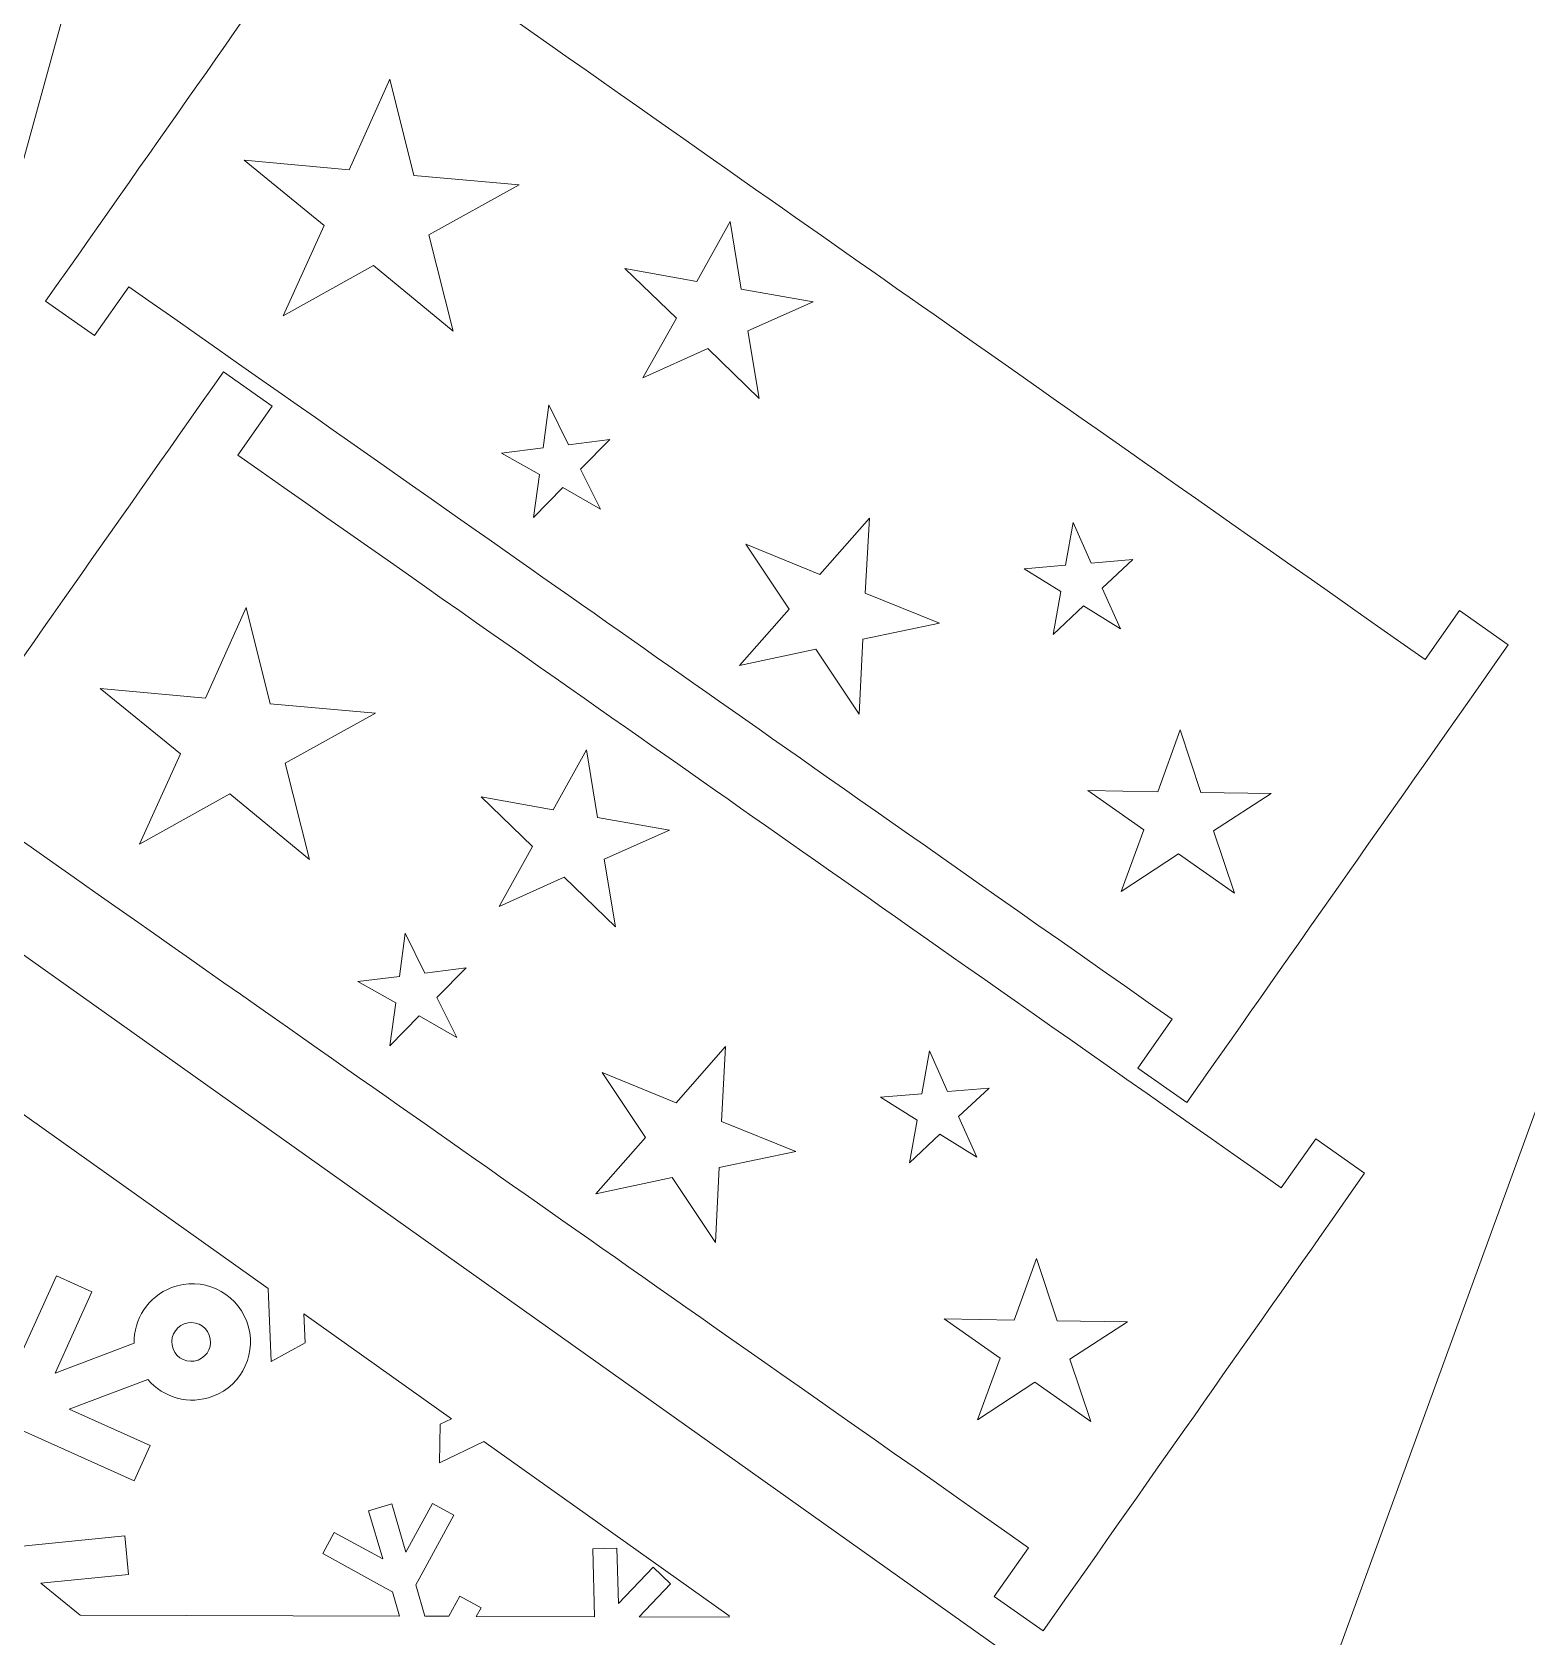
# Model space of a CAD drawing. Header units: centimetres. Extents: x -30.6 to 36.6, y -25.8 to 27.5.
# Drawn here: x -0.98 to 14.02, y 0.58 to 16.69 of the extents above; entities that cross this region are included whole.
import ezdxf

# ---------------------------------------------------------------- set-up
doc = ezdxf.new("R2010")
doc.units = ezdxf.units.CM
doc.header["$MEASUREMENT"] = 0
doc.layers.add('layer 1', color=7, linetype='Continuous')

msp = doc.modelspace()

# ---------------------------------------------------------------- linework, layer by layer
at = {"layer": 'layer 1', "color": 250, "lineweight": 9}
for points, knots in [([(-23.77008, 23.30807), (-23.77008, 23.30807), (-18.39378, 8.74883), (-18.39378, 8.74883), (-18.39378, 8.74883), (-18.39378, 8.74883), (-30.57854, -0.50437), (-30.57854, -0.50437), (-30.57854, -0.50437), (-30.57854, -0.50437), (-15.00344, -0.48715), (-15.00344, -0.48715), (-15.00344, -0.48715), (-15.00344, -0.48715), (-9.51318, -15.52955), (-9.51318, -15.52955), (-9.51318, -15.52955), (-9.51318, -15.52955), (-5.43356, -0.49517), (-5.43356, -0.49517), (-5.43356, -0.49517), (-5.43356, -0.49517), (10.14442, -0.53869), (10.14442, -0.53869), (10.14442, -0.53869), (10.14442, -0.53869), (-2.90936, 8.73579), (-2.90936, 8.73579), (-2.90936, 8.73579), (-2.90936, 8.73579), (1.1037, 23.30807), (1.1037, 23.30807), (1.1037, 23.30807), (1.1037, 23.30807), (0.64578, 23.30807), (0.64578, 23.30807), (0.64578, 23.30807), (0.64578, 23.30807), (-10.91922, 14.44893), (-10.91922, 14.44893), (-10.91922, 14.44893), (-10.91922, 14.44893), (-23.29166, 23.30807), (-23.29166, 23.30807), (-23.29166, 23.30807), (-23.29166, 23.30807), (-23.77008, 23.30807), (-23.77008, 23.30807)], [0, 0, 0, 0, 0.07692308, 0.07692308, 0.07692308, 0.07692308, 0.15384615, 0.15384615, 0.15384615, 0.15384615, 0.23076923, 0.23076923, 0.23076923, 0.23076923, 0.30769231, 0.30769231, 0.30769231, 0.30769231, 0.38461538, 0.38461538, 0.38461538, 0.38461538, 0.46153846, 0.46153846, 0.46153846, 0.46153846, 0.53846154, 0.53846154, 0.53846154, 0.53846154, 0.61538462, 0.61538462, 0.61538462, 0.61538462, 0.69230769, 0.69230769, 0.69230769, 0.69230769, 0.76923077, 0.76923077, 0.76923077, 0.76923077, 0.84615385, 0.84615385, 0.84615385, 0.84615385, 1, 1, 1, 1]), ([(13.00206, 10.39617), (13.00206, 10.39617), (13.34684, 10.88719), (13.34684, 10.88719), (13.34684, 10.88719), (13.34684, 10.88719), (13.83786, 10.54239), (13.83786, 10.54239), (13.83786, 10.54239), (12.65114, 8.85233), (11.79776, 7.63695), (10.611, 5.94689), (10.611, 5.94689), (10.611, 5.94689), (10.11998, 6.29165), (10.11998, 6.29165), (10.11998, 6.29165), (10.11998, 6.29165), (10.46478, 6.78271), (10.46478, 6.78271), (10.46478, 6.78271), (5.22462, 10.46219), (5.04974, 10.58497), (-0.01068, 14.13827), (-0.01068, 14.13827), (-0.01068, 14.13827), (-0.35548, 13.64723), (-0.35548, 13.64723), (-0.35548, 13.64723), (-0.35548, 13.64723), (-0.84652, 13.99203), (-0.84652, 13.99203), (-0.84652, 13.99203), (0.34022, 15.68211), (1.19362, 16.89747), (2.38032, 18.58757), (2.38032, 18.58757), (2.38032, 18.58757), (2.87138, 18.24277), (2.87138, 18.24277), (2.87138, 18.24277), (2.87138, 18.24277), (2.52658, 17.75173), (2.52658, 17.75173), (2.52658, 17.75173), (7.58698, 14.19847), (7.76188, 14.07567), (13.00206, 10.39617)], [0, 0, 0, 0, 0.07692308, 0.07692308, 0.07692308, 0.07692308, 0.15384615, 0.15384615, 0.15384615, 0.15384615, 0.23076923, 0.23076923, 0.23076923, 0.23076923, 0.30769231, 0.30769231, 0.30769231, 0.30769231, 0.38461538, 0.38461538, 0.38461538, 0.38461538, 0.46153846, 0.46153846, 0.46153846, 0.46153846, 0.53846154, 0.53846154, 0.53846154, 0.53846154, 0.61538462, 0.61538462, 0.61538462, 0.61538462, 0.69230769, 0.69230769, 0.69230769, 0.69230769, 0.76923077, 0.76923077, 0.76923077, 0.76923077, 0.84615385, 0.84615385, 0.84615385, 0.84615385, 1, 1, 1, 1]), ([(2.61008, 16.22153), (2.61008, 16.22153), (2.85136, 15.25387), (2.85136, 15.25387), (2.85136, 15.25387), (2.85136, 15.25387), (3.90848, 15.16193), (3.90848, 15.16193), (3.90848, 15.16193), (3.90848, 15.16193), (3.00084, 14.65967), (3.00084, 14.65967), (3.00084, 14.65967), (3.00084, 14.65967), (3.24612, 13.69283), (3.24612, 13.69283), (3.24612, 13.69283), (3.24612, 13.69283), (2.44386, 14.35007), (2.44386, 14.35007), (2.44386, 14.35007), (2.44386, 14.35007), (1.53832, 13.84451), (1.53832, 13.84451), (1.53832, 13.84451), (1.53832, 13.84451), (1.95012, 14.75295), (1.95012, 14.75295), (1.95012, 14.75295), (1.95012, 14.75295), (1.14522, 15.40731), (1.14522, 15.40731), (1.14522, 15.40731), (1.14522, 15.40731), (2.20202, 15.31153), (2.20202, 15.31153), (2.20202, 15.31153), (2.20202, 15.31153), (2.61008, 16.22153), (2.61008, 16.22153)], [0, 0, 0, 0, 0.09090909, 0.09090909, 0.09090909, 0.09090909, 0.18181818, 0.18181818, 0.18181818, 0.18181818, 0.27272727, 0.27272727, 0.27272727, 0.27272727, 0.36363636, 0.36363636, 0.36363636, 0.36363636, 0.45454545, 0.45454545, 0.45454545, 0.45454545, 0.54545455, 0.54545455, 0.54545455, 0.54545455, 0.63636364, 0.63636364, 0.63636364, 0.63636364, 0.72727273, 0.72727273, 0.72727273, 0.72727273, 0.81818182, 0.81818182, 0.81818182, 0.81818182, 1, 1, 1, 1]), ([(6.02688, 14.79277), (6.02688, 14.79277), (6.13632, 14.11317), (6.13632, 14.11317), (6.13632, 14.11317), (6.13632, 14.11317), (6.8595, 13.98725), (6.8595, 13.98725), (6.8595, 13.98725), (6.8595, 13.98725), (6.20436, 13.69567), (6.20436, 13.69567), (6.20436, 13.69567), (6.20436, 13.69567), (6.31656, 13.01637), (6.31656, 13.01637), (6.31656, 13.01637), (6.31656, 13.01637), (5.80222, 13.51587), (5.80222, 13.51587), (5.80222, 13.51587), (5.80222, 13.51587), (5.14834, 13.22189), (5.14834, 13.22189), (5.14834, 13.22189), (5.14834, 13.22189), (5.48562, 13.82211), (5.48562, 13.82211), (5.48562, 13.82211), (5.48562, 13.82211), (4.96934, 14.31977), (4.96934, 14.31977), (4.96934, 14.31977), (4.96934, 14.31977), (5.6921, 14.19129), (5.6921, 14.19129), (5.6921, 14.19129), (5.6921, 14.19129), (6.02688, 14.79277), (6.02688, 14.79277)], [0, 0, 0, 0, 0.09090909, 0.09090909, 0.09090909, 0.09090909, 0.18181818, 0.18181818, 0.18181818, 0.18181818, 0.27272727, 0.27272727, 0.27272727, 0.27272727, 0.36363636, 0.36363636, 0.36363636, 0.36363636, 0.45454545, 0.45454545, 0.45454545, 0.45454545, 0.54545455, 0.54545455, 0.54545455, 0.54545455, 0.63636364, 0.63636364, 0.63636364, 0.63636364, 0.72727273, 0.72727273, 0.72727273, 0.72727273, 0.81818182, 0.81818182, 0.81818182, 0.81818182, 1, 1, 1, 1]), ([(27.11068, -25.19877), (27.11068, -25.19877), (27.56858, -25.19877), (27.56858, -25.19877), (27.56858, -25.19877), (27.56858, -25.19877), (23.55362, -10.62773), (23.55362, -10.62773), (23.55362, -10.62773), (23.55362, -10.62773), (36.60742, -1.35325), (36.60742, -1.35325), (36.60742, -1.35325), (36.60742, -1.35325), (21.0294, -1.39675), (21.0294, -1.39675), (21.0294, -1.39675), (21.0294, -1.39675), (16.9498, 13.63761), (16.9498, 13.63761), (16.9498, 13.63761), (16.9498, 13.63761), (11.45954, -1.40481), (11.45954, -1.40481), (11.45954, -1.40481), (11.45954, -1.40481), (-4.11556, -1.38757), (-4.11556, -1.38757), (-4.11556, -1.38757), (-4.11556, -1.38757), (8.06922, -10.64077), (8.06922, -10.64077), (8.06922, -10.64077), (8.06922, -10.64077), (2.6948, -25.19877), (2.6948, -25.19877), (2.6948, -25.19877), (2.6948, -25.19877), (3.17322, -25.19877), (3.17322, -25.19877), (3.17322, -25.19877), (3.17322, -25.19877), (15.54374, -16.34087), (15.54374, -16.34087), (15.54374, -16.34087), (15.54374, -16.34087), (27.11068, -25.19877), (27.11068, -25.19877)], [0, 0, 0, 0, 0.07692308, 0.07692308, 0.07692308, 0.07692308, 0.15384615, 0.15384615, 0.15384615, 0.15384615, 0.23076923, 0.23076923, 0.23076923, 0.23076923, 0.30769231, 0.30769231, 0.30769231, 0.30769231, 0.38461538, 0.38461538, 0.38461538, 0.38461538, 0.46153846, 0.46153846, 0.46153846, 0.46153846, 0.53846154, 0.53846154, 0.53846154, 0.53846154, 0.61538462, 0.61538462, 0.61538462, 0.61538462, 0.69230769, 0.69230769, 0.69230769, 0.69230769, 0.76923077, 0.76923077, 0.76923077, 0.76923077, 0.84615385, 0.84615385, 0.84615385, 0.84615385, 1, 1, 1, 1]), ([(11.55946, 5.09129), (11.55946, 5.09129), (11.90424, 5.58231), (11.90424, 5.58231), (11.90424, 5.58231), (11.90424, 5.58231), (12.39526, 5.23751), (12.39526, 5.23751), (12.39526, 5.23751), (11.20854, 3.54745), (10.35516, 2.33207), (9.1684, 0.64201), (9.1684, 0.64201), (9.1684, 0.64201), (8.67738, 0.98677), (8.67738, 0.98677), (8.67738, 0.98677), (8.67738, 0.98677), (9.02218, 1.47783), (9.02218, 1.47783), (9.02218, 1.47783), (3.78202, 5.15731), (3.60714, 5.28009), (-1.45328, 8.83339), (-1.45328, 8.83339), (-1.45328, 8.83339), (-1.79808, 8.34235), (-1.79808, 8.34235), (-1.79808, 8.34235), (-1.79808, 8.34235), (-2.28912, 8.68715), (-2.28912, 8.68715), (-2.28912, 8.68715), (-1.10238, 10.37723), (-0.24898, 11.59259), (0.93772, 13.28269), (0.93772, 13.28269), (0.93772, 13.28269), (1.42878, 12.93789), (1.42878, 12.93789), (1.42878, 12.93789), (1.42878, 12.93789), (1.08398, 12.44685), (1.08398, 12.44685), (1.08398, 12.44685), (6.14438, 8.89359), (6.31928, 8.77079), (11.55946, 5.09129)], [0, 0, 0, 0, 0.07692308, 0.07692308, 0.07692308, 0.07692308, 0.15384615, 0.15384615, 0.15384615, 0.15384615, 0.23076923, 0.23076923, 0.23076923, 0.23076923, 0.30769231, 0.30769231, 0.30769231, 0.30769231, 0.38461538, 0.38461538, 0.38461538, 0.38461538, 0.46153846, 0.46153846, 0.46153846, 0.46153846, 0.53846154, 0.53846154, 0.53846154, 0.53846154, 0.61538462, 0.61538462, 0.61538462, 0.61538462, 0.69230769, 0.69230769, 0.69230769, 0.69230769, 0.76923077, 0.76923077, 0.76923077, 0.76923077, 0.84615385, 0.84615385, 0.84615385, 0.84615385, 1, 1, 1, 1]), ([(4.81824, 12.60447), (4.81824, 12.60447), (4.52494, 12.30551), (4.52494, 12.30551), (4.52494, 12.30551), (4.52494, 12.30551), (4.72444, 11.90595), (4.72444, 11.90595), (4.72444, 11.90595), (4.72444, 11.90595), (4.34514, 12.12147), (4.34514, 12.12147), (4.34514, 12.12147), (4.34514, 12.12147), (4.05298, 11.82127), (4.05298, 11.82127), (4.05298, 11.82127), (4.05298, 11.82127), (4.11188, 12.25343), (4.11188, 12.25343), (4.11188, 12.25343), (4.11188, 12.25343), (3.73186, 12.46749), (3.73186, 12.46749), (3.73186, 12.46749), (3.73186, 12.46749), (4.14752, 12.51901), (4.14752, 12.51901), (4.14752, 12.51901), (4.14752, 12.51901), (4.20482, 12.95153), (4.20482, 12.95153), (4.20482, 12.95153), (4.20482, 12.95153), (4.40284, 12.55125), (4.40284, 12.55125), (4.40284, 12.55125), (4.40284, 12.55125), (4.81824, 12.60447), (4.81824, 12.60447)], [0, 0, 0, 0, 0.09090909, 0.09090909, 0.09090909, 0.09090909, 0.18181818, 0.18181818, 0.18181818, 0.18181818, 0.27272727, 0.27272727, 0.27272727, 0.27272727, 0.36363636, 0.36363636, 0.36363636, 0.36363636, 0.45454545, 0.45454545, 0.45454545, 0.45454545, 0.54545455, 0.54545455, 0.54545455, 0.54545455, 0.63636364, 0.63636364, 0.63636364, 0.63636364, 0.72727273, 0.72727273, 0.72727273, 0.72727273, 0.81818182, 0.81818182, 0.81818182, 0.81818182, 1, 1, 1, 1]), ([(7.42324, 11.81511), (7.42324, 11.81511), (7.38244, 11.06183), (7.38244, 11.06183), (7.38244, 11.06183), (7.38244, 11.06183), (8.12626, 10.76013), (8.12626, 10.76013), (8.12626, 10.76013), (8.12626, 10.76013), (7.35828, 10.59897), (7.35828, 10.59897), (7.35828, 10.59897), (7.35828, 10.59897), (7.32054, 9.84539), (7.32054, 9.84539), (7.32054, 9.84539), (7.32054, 9.84539), (6.8867, 10.49907), (6.8867, 10.49907), (6.8867, 10.49907), (6.8867, 10.49907), (6.1195, 10.33501), (6.1195, 10.33501), (6.1195, 10.33501), (6.1195, 10.33501), (6.61942, 10.90017), (6.61942, 10.90017), (6.61942, 10.90017), (6.61942, 10.90017), (6.183, 11.55237), (6.183, 11.55237), (6.183, 11.55237), (6.183, 11.55237), (6.92576, 11.24799), (6.92576, 11.24799), (6.92576, 11.24799), (6.92576, 11.24799), (7.42324, 11.81511), (7.42324, 11.81511)], [0, 0, 0, 0, 0.09090909, 0.09090909, 0.09090909, 0.09090909, 0.18181818, 0.18181818, 0.18181818, 0.18181818, 0.27272727, 0.27272727, 0.27272727, 0.27272727, 0.36363636, 0.36363636, 0.36363636, 0.36363636, 0.45454545, 0.45454545, 0.45454545, 0.45454545, 0.54545455, 0.54545455, 0.54545455, 0.54545455, 0.63636364, 0.63636364, 0.63636364, 0.63636364, 0.72727273, 0.72727273, 0.72727273, 0.72727273, 0.81818182, 0.81818182, 0.81818182, 0.81818182, 1, 1, 1, 1]), ([(10.0679, 11.39753), (10.0679, 11.39753), (9.76216, 11.11129), (9.76216, 11.11129), (9.76216, 11.11129), (9.76216, 11.11129), (9.94448, 10.70361), (9.94448, 10.70361), (9.94448, 10.70361), (9.94448, 10.70361), (9.57464, 10.93505), (9.57464, 10.93505), (9.57464, 10.93505), (9.57464, 10.93505), (9.27004, 10.64755), (9.27004, 10.64755), (9.27004, 10.64755), (9.27004, 10.64755), (9.3472, 11.07681), (9.3472, 11.07681), (9.3472, 11.07681), (9.3472, 11.07681), (8.9766, 11.30677), (8.9766, 11.30677), (8.9766, 11.30677), (8.9766, 11.30677), (9.39414, 11.34065), (9.39414, 11.34065), (9.39414, 11.34065), (9.39414, 11.34065), (9.46972, 11.77033), (9.46972, 11.77033), (9.46972, 11.77033), (9.46972, 11.77033), (9.65058, 11.36199), (9.65058, 11.36199), (9.65058, 11.36199), (9.65058, 11.36199), (10.0679, 11.39753), (10.0679, 11.39753)], [0, 0, 0, 0, 0.09090909, 0.09090909, 0.09090909, 0.09090909, 0.18181818, 0.18181818, 0.18181818, 0.18181818, 0.27272727, 0.27272727, 0.27272727, 0.27272727, 0.36363636, 0.36363636, 0.36363636, 0.36363636, 0.45454545, 0.45454545, 0.45454545, 0.45454545, 0.54545455, 0.54545455, 0.54545455, 0.54545455, 0.63636364, 0.63636364, 0.63636364, 0.63636364, 0.72727273, 0.72727273, 0.72727273, 0.72727273, 0.81818182, 0.81818182, 0.81818182, 0.81818182, 1, 1, 1, 1]), ([(1.16748, 10.91665), (1.16748, 10.91665), (1.40876, 9.94899), (1.40876, 9.94899), (1.40876, 9.94899), (1.40876, 9.94899), (2.46588, 9.85705), (2.46588, 9.85705), (2.46588, 9.85705), (2.46588, 9.85705), (1.55824, 9.35479), (1.55824, 9.35479), (1.55824, 9.35479), (1.55824, 9.35479), (1.80352, 8.38795), (1.80352, 8.38795), (1.80352, 8.38795), (1.80352, 8.38795), (1.00126, 9.04519), (1.00126, 9.04519), (1.00126, 9.04519), (1.00126, 9.04519), (0.09572, 8.53963), (0.09572, 8.53963), (0.09572, 8.53963), (0.09572, 8.53963), (0.50752, 9.44807), (0.50752, 9.44807), (0.50752, 9.44807), (0.50752, 9.44807), (-0.29738, 10.10243), (-0.29738, 10.10243), (-0.29738, 10.10243), (-0.29738, 10.10243), (0.75942, 10.00665), (0.75942, 10.00665), (0.75942, 10.00665), (0.75942, 10.00665), (1.16748, 10.91665), (1.16748, 10.91665)], [0, 0, 0, 0, 0.09090909, 0.09090909, 0.09090909, 0.09090909, 0.18181818, 0.18181818, 0.18181818, 0.18181818, 0.27272727, 0.27272727, 0.27272727, 0.27272727, 0.36363636, 0.36363636, 0.36363636, 0.36363636, 0.45454545, 0.45454545, 0.45454545, 0.45454545, 0.54545455, 0.54545455, 0.54545455, 0.54545455, 0.63636364, 0.63636364, 0.63636364, 0.63636364, 0.72727273, 0.72727273, 0.72727273, 0.72727273, 0.81818182, 0.81818182, 0.81818182, 0.81818182, 1, 1, 1, 1]), ([(10.54524, 9.68779), (10.54524, 9.68779), (10.75208, 9.06071), (10.75208, 9.06071), (10.75208, 9.06071), (10.75208, 9.06071), (11.45616, 9.05133), (11.45616, 9.05133), (11.45616, 9.05133), (11.45616, 9.05133), (10.87994, 8.67569), (10.87994, 8.67569), (10.87994, 8.67569), (10.87994, 8.67569), (11.08938, 8.04935), (11.08938, 8.04935), (11.08938, 8.04935), (11.08938, 8.04935), (10.52646, 8.44421), (10.52646, 8.44421), (10.52646, 8.44421), (10.52646, 8.44421), (9.9518, 8.06651), (9.9518, 8.06651), (9.9518, 8.06651), (9.9518, 8.06651), (10.18006, 8.68621), (10.18006, 8.68621), (10.18006, 8.68621), (10.18006, 8.68621), (9.61546, 9.07911), (9.61546, 9.07911), (9.61546, 9.07911), (9.61546, 9.07911), (10.3195, 9.06723), (10.3195, 9.06723), (10.3195, 9.06723), (10.3195, 9.06723), (10.54524, 9.68779), (10.54524, 9.68779)], [0, 0, 0, 0, 0.09090909, 0.09090909, 0.09090909, 0.09090909, 0.18181818, 0.18181818, 0.18181818, 0.18181818, 0.27272727, 0.27272727, 0.27272727, 0.27272727, 0.36363636, 0.36363636, 0.36363636, 0.36363636, 0.45454545, 0.45454545, 0.45454545, 0.45454545, 0.54545455, 0.54545455, 0.54545455, 0.54545455, 0.63636364, 0.63636364, 0.63636364, 0.63636364, 0.72727273, 0.72727273, 0.72727273, 0.72727273, 0.81818182, 0.81818182, 0.81818182, 0.81818182, 1, 1, 1, 1]), ([(4.58428, 9.48789), (4.58428, 9.48789), (4.69372, 8.80829), (4.69372, 8.80829), (4.69372, 8.80829), (4.69372, 8.80829), (5.4169, 8.68237), (5.4169, 8.68237), (5.4169, 8.68237), (5.4169, 8.68237), (4.76176, 8.39079), (4.76176, 8.39079), (4.76176, 8.39079), (4.76176, 8.39079), (4.87396, 7.71149), (4.87396, 7.71149), (4.87396, 7.71149), (4.87396, 7.71149), (4.35962, 8.21099), (4.35962, 8.21099), (4.35962, 8.21099), (4.35962, 8.21099), (3.70574, 7.91701), (3.70574, 7.91701), (3.70574, 7.91701), (3.70574, 7.91701), (4.04302, 8.51723), (4.04302, 8.51723), (4.04302, 8.51723), (4.04302, 8.51723), (3.52674, 9.01489), (3.52674, 9.01489), (3.52674, 9.01489), (3.52674, 9.01489), (4.2495, 8.88641), (4.2495, 8.88641), (4.2495, 8.88641), (4.2495, 8.88641), (4.58428, 9.48789), (4.58428, 9.48789)], [0, 0, 0, 0, 0.09090909, 0.09090909, 0.09090909, 0.09090909, 0.18181818, 0.18181818, 0.18181818, 0.18181818, 0.27272727, 0.27272727, 0.27272727, 0.27272727, 0.36363636, 0.36363636, 0.36363636, 0.36363636, 0.45454545, 0.45454545, 0.45454545, 0.45454545, 0.54545455, 0.54545455, 0.54545455, 0.54545455, 0.63636364, 0.63636364, 0.63636364, 0.63636364, 0.72727273, 0.72727273, 0.72727273, 0.72727273, 0.81818182, 0.81818182, 0.81818182, 0.81818182, 1, 1, 1, 1]), ([(3.37564, 7.29959), (3.37564, 7.29959), (3.08234, 7.00063), (3.08234, 7.00063), (3.08234, 7.00063), (3.08234, 7.00063), (3.28184, 6.60107), (3.28184, 6.60107), (3.28184, 6.60107), (3.28184, 6.60107), (2.90254, 6.81659), (2.90254, 6.81659), (2.90254, 6.81659), (2.90254, 6.81659), (2.61038, 6.51639), (2.61038, 6.51639), (2.61038, 6.51639), (2.61038, 6.51639), (2.66928, 6.94855), (2.66928, 6.94855), (2.66928, 6.94855), (2.66928, 6.94855), (2.28926, 7.16261), (2.28926, 7.16261), (2.28926, 7.16261), (2.28926, 7.16261), (2.70492, 7.21413), (2.70492, 7.21413), (2.70492, 7.21413), (2.70492, 7.21413), (2.76222, 7.64665), (2.76222, 7.64665), (2.76222, 7.64665), (2.76222, 7.64665), (2.96024, 7.24637), (2.96024, 7.24637), (2.96024, 7.24637), (2.96024, 7.24637), (3.37564, 7.29959), (3.37564, 7.29959)], [0, 0, 0, 0, 0.09090909, 0.09090909, 0.09090909, 0.09090909, 0.18181818, 0.18181818, 0.18181818, 0.18181818, 0.27272727, 0.27272727, 0.27272727, 0.27272727, 0.36363636, 0.36363636, 0.36363636, 0.36363636, 0.45454545, 0.45454545, 0.45454545, 0.45454545, 0.54545455, 0.54545455, 0.54545455, 0.54545455, 0.63636364, 0.63636364, 0.63636364, 0.63636364, 0.72727273, 0.72727273, 0.72727273, 0.72727273, 0.81818182, 0.81818182, 0.81818182, 0.81818182, 1, 1, 1, 1]), ([(5.98064, 6.51023), (5.98064, 6.51023), (5.93984, 5.75695), (5.93984, 5.75695), (5.93984, 5.75695), (5.93984, 5.75695), (6.68366, 5.45525), (6.68366, 5.45525), (6.68366, 5.45525), (6.68366, 5.45525), (5.91568, 5.29409), (5.91568, 5.29409), (5.91568, 5.29409), (5.91568, 5.29409), (5.87794, 4.54051), (5.87794, 4.54051), (5.87794, 4.54051), (5.87794, 4.54051), (5.4441, 5.19419), (5.4441, 5.19419), (5.4441, 5.19419), (5.4441, 5.19419), (4.6769, 5.03013), (4.6769, 5.03013), (4.6769, 5.03013), (4.6769, 5.03013), (5.17682, 5.59529), (5.17682, 5.59529), (5.17682, 5.59529), (5.17682, 5.59529), (4.7404, 6.24749), (4.7404, 6.24749), (4.7404, 6.24749), (4.7404, 6.24749), (5.48316, 5.94311), (5.48316, 5.94311), (5.48316, 5.94311), (5.48316, 5.94311), (5.98064, 6.51023), (5.98064, 6.51023)], [0, 0, 0, 0, 0.09090909, 0.09090909, 0.09090909, 0.09090909, 0.18181818, 0.18181818, 0.18181818, 0.18181818, 0.27272727, 0.27272727, 0.27272727, 0.27272727, 0.36363636, 0.36363636, 0.36363636, 0.36363636, 0.45454545, 0.45454545, 0.45454545, 0.45454545, 0.54545455, 0.54545455, 0.54545455, 0.54545455, 0.63636364, 0.63636364, 0.63636364, 0.63636364, 0.72727273, 0.72727273, 0.72727273, 0.72727273, 0.81818182, 0.81818182, 0.81818182, 0.81818182, 1, 1, 1, 1]), ([(8.6253, 6.09265), (8.6253, 6.09265), (8.31956, 5.80641), (8.31956, 5.80641), (8.31956, 5.80641), (8.31956, 5.80641), (8.50188, 5.39873), (8.50188, 5.39873), (8.50188, 5.39873), (8.50188, 5.39873), (8.13204, 5.63017), (8.13204, 5.63017), (8.13204, 5.63017), (8.13204, 5.63017), (7.82744, 5.34267), (7.82744, 5.34267), (7.82744, 5.34267), (7.82744, 5.34267), (7.9046, 5.77193), (7.9046, 5.77193), (7.9046, 5.77193), (7.9046, 5.77193), (7.534, 6.00189), (7.534, 6.00189), (7.534, 6.00189), (7.534, 6.00189), (7.95154, 6.03577), (7.95154, 6.03577), (7.95154, 6.03577), (7.95154, 6.03577), (8.02712, 6.46545), (8.02712, 6.46545), (8.02712, 6.46545), (8.02712, 6.46545), (8.20798, 6.05711), (8.20798, 6.05711), (8.20798, 6.05711), (8.20798, 6.05711), (8.6253, 6.09265), (8.6253, 6.09265)], [0, 0, 0, 0, 0.09090909, 0.09090909, 0.09090909, 0.09090909, 0.18181818, 0.18181818, 0.18181818, 0.18181818, 0.27272727, 0.27272727, 0.27272727, 0.27272727, 0.36363636, 0.36363636, 0.36363636, 0.36363636, 0.45454545, 0.45454545, 0.45454545, 0.45454545, 0.54545455, 0.54545455, 0.54545455, 0.54545455, 0.63636364, 0.63636364, 0.63636364, 0.63636364, 0.72727273, 0.72727273, 0.72727273, 0.72727273, 0.81818182, 0.81818182, 0.81818182, 0.81818182, 1, 1, 1, 1]), ([(-1.68878, 6.26715), (-1.68878, 6.26715), (1.38864, 4.08071), (1.38864, 4.08071), (1.38864, 4.08071), (1.38864, 4.08071), (1.41876, 3.34653), (1.41876, 3.34653), (1.41876, 3.34653), (1.41876, 3.34653), (1.75872, 3.53399), (1.75872, 3.53399), (1.75872, 3.53399), (1.75872, 3.53399), (1.7466, 3.82637), (1.7466, 3.82637), (1.7466, 3.82637), (1.7466, 3.82637), (3.22922, 2.77301), (3.22922, 2.77301), (3.22922, 2.77301), (3.22922, 2.77301), (3.11324, 2.71767), (3.11324, 2.71767), (3.11324, 2.71767), (3.11324, 2.71767), (3.10624, 2.32941), (3.10624, 2.32941), (3.10624, 2.32941), (3.10624, 2.32941), (3.55328, 2.54275), (3.55328, 2.54275), (3.55328, 2.54275), (3.55328, 2.54275), (6.01516, 0.79363), (6.01516, 0.79363), (6.01516, 0.79363), (6.01516, 0.79363), (6.01516, 0.78147), (6.01516, 0.78147), (6.01516, 0.78147), (6.01516, 0.78147), (5.11202, 0.78401), (5.11202, 0.78401), (5.11202, 0.78401), (5.11202, 0.78401), (5.42792, 1.11537), (5.42792, 1.11537), (5.42792, 1.11537), (5.42792, 1.11537), (5.25202, 1.28241), (5.25202, 1.28241), (5.25202, 1.28241), (5.25202, 1.28241), (4.9035, 0.91643), (4.9035, 0.91643), (4.9035, 0.91643), (4.9035, 0.91643), (4.88982, 1.47251), (4.88982, 1.47251), (4.88982, 1.47251), (4.88982, 1.47251), (4.6476, 1.46621), (4.6476, 1.46621), (4.6476, 1.46621), (4.6476, 1.46621), (4.66396, 0.78525), (4.66396, 0.78525), (4.66396, 0.78525), (4.66396, 0.78525), (3.47744, 0.78857), (3.47744, 0.78857), (3.47744, 0.78857), (3.47744, 0.78857), (3.52454, 0.87485), (3.52454, 0.87485), (3.52454, 0.87485), (3.52454, 0.87485), (3.31184, 0.99115), (3.31184, 0.99115), (3.31184, 0.99115), (3.31184, 0.99115), (3.20172, 0.78933), (3.20172, 0.78933), (3.20172, 0.78933), (3.20172, 0.78933), (2.96098, 0.79001), (2.96098, 0.79001), (2.96098, 0.79001), (2.96098, 0.79001), (2.86868, 1.10373), (2.86868, 1.10373), (2.86868, 1.10373), (2.86868, 1.10373), (2.90316, 1.16649), (2.90316, 1.16649), (2.90316, 1.16649), (2.90316, 1.16649), (3.25104, 1.80489), (3.25104, 1.80489), (3.25104, 1.80489), (3.25104, 1.80489), (3.03844, 1.92049), (3.03844, 1.92049), (3.03844, 1.92049), (3.03844, 1.92049), (2.77138, 1.43197), (2.77138, 1.43197), (2.77138, 1.43197), (2.77138, 1.43197), (2.62908, 1.91737), (2.62908, 1.91737), (2.62908, 1.91737), (2.62908, 1.91737), (2.39624, 1.84873), (2.39624, 1.84873), (2.39624, 1.84873), (2.39624, 1.84873), (2.53884, 1.36543), (2.53884, 1.36543), (2.53884, 1.36543), (2.53884, 1.36543), (2.0515, 1.63075), (2.0515, 1.63075), (2.0515, 1.63075), (2.0515, 1.63075), (1.93578, 1.41821), (1.93578, 1.41821), (1.93578, 1.41821), (1.93578, 1.41821), (2.57378, 1.06997), (2.57378, 1.06997), (2.57378, 1.06997), (2.57378, 1.06997), (2.63526, 1.03601), (2.63526, 1.03601), (2.63526, 1.03601), (2.63526, 1.03601), (2.70752, 0.79071), (2.70752, 0.79071), (2.70752, 0.79071), (2.70752, 0.79071), (-0.50132, 0.79967), (-0.50132, 0.79967), (-0.50132, 0.79967), (-0.50132, 0.79967), (-0.89432, 1.12061), (-0.89432, 1.12061), (-0.89432, 1.12061), (-0.89432, 1.12061), (-0.01304, 1.20917), (-0.01304, 1.20917), (-0.01304, 1.20917), (-0.01304, 1.20917), (-0.05246, 1.59659), (-0.05246, 1.59659), (-0.05246, 1.59659), (-0.05246, 1.59659), (-1.21394, 1.47921), (-1.21394, 1.47921), (-1.21394, 1.47921), (-1.21394, 1.47921), (-1.32054, 1.46885), (-1.32054, 1.46885), (-1.32054, 1.46885), (-1.32054, 1.46885), (-1.48972, 1.60657), (-1.48972, 1.60657), (-1.48972, 1.60657), (-1.40488, 1.74979), (-1.3444, 1.90993), (-1.31626, 2.08347), (-1.31626, 2.08347), (-1.28756, 2.25913), (-1.29424, 2.43169), (-1.32984, 2.59477), (-1.32984, 2.59477), (-1.32984, 2.59477), (-1.12306, 2.67287), (-1.12306, 2.67287), (-1.12306, 2.67287), (-1.12306, 2.67287), (-1.02244, 2.62727), (-1.02244, 2.62727), (-1.02244, 2.62727), (-1.02244, 2.62727), (0.04206, 2.14777), (0.04206, 2.14777), (0.04206, 2.14777), (0.04206, 2.14777), (0.2017, 2.50289), (0.2017, 2.50289), (0.2017, 2.50289), (0.2017, 2.50289), (-0.6088, 2.86781), (-0.6088, 2.86781), (-0.6088, 2.86781), (-0.6088, 2.86781), (0.18012, 3.16675), (0.18012, 3.16675), (0.18012, 3.16675), (0.33548, 2.98307), (0.59524, 2.90769), (0.83302, 2.99817), (0.83302, 2.99817), (1.13428, 3.11203), (1.2863, 3.44903), (1.17204, 3.75041), (1.17204, 3.75041), (1.05752, 4.05233), (0.72068, 4.20405), (0.41878, 4.08953), (0.41878, 4.08953), (0.18174, 3.99981), (0.0372, 3.77103), (0.04222, 3.53049), (0.04222, 3.53049), (0.04222, 3.53049), (-0.75102, 3.23019), (-0.75102, 3.23019), (-0.75102, 3.23019), (-0.75102, 3.23019), (-0.38306, 4.04679), (-0.38306, 4.04679), (-0.38306, 4.04679), (-0.38306, 4.04679), (-0.7382, 4.20669), (-0.7382, 4.20669), (-0.7382, 4.20669), (-0.7382, 4.20669), (-1.2179, 3.14207), (-1.2179, 3.14207), (-1.2179, 3.14207), (-1.2179, 3.14207), (-1.2654, 3.03505), (-1.2654, 3.03505), (-1.2654, 3.03505), (-1.2654, 3.03505), (-1.46744, 2.95825), (-1.46744, 2.95825), (-1.46744, 2.95825), (-1.6324, 3.25895), (-1.90892, 3.49435), (-2.25208, 3.60177), (-2.25208, 3.60177), (-2.25208, 3.60177), (-2.21868, 3.80459), (-2.21868, 3.80459), (-2.21868, 3.80459), (-2.21868, 3.80459), (-2.12116, 3.87493), (-2.12116, 3.87493), (-2.12116, 3.87493), (-2.12116, 3.87493), (-1.17378, 4.55675), (-1.17378, 4.55675), (-1.17378, 4.55675), (-1.17378, 4.55675), (-1.4009, 4.87301), (-1.4009, 4.87301), (-1.4009, 4.87301), (-1.4009, 4.87301), (-2.1306, 4.34761), (-2.1306, 4.34761), (-2.1306, 4.34761), (-2.1306, 4.34761), (-1.99442, 5.18503), (-1.99442, 5.18503), (-1.99442, 5.18503), (-1.75378, 5.22541), (-1.55538, 5.41313), (-1.51422, 5.66681), (-1.51422, 5.66681), (-1.47924, 5.88479), (-1.56864, 6.09319), (-1.73096, 6.22013), (-1.73096, 6.22013), (-1.73096, 6.22013), (-1.68878, 6.26715), (-1.68878, 6.26715)], [0, 0, 0, 0, 0.01408451, 0.01408451, 0.01408451, 0.01408451, 0.02816901, 0.02816901, 0.02816901, 0.02816901, 0.04225352, 0.04225352, 0.04225352, 0.04225352, 0.05633803, 0.05633803, 0.05633803, 0.05633803, 0.07042254, 0.07042254, 0.07042254, 0.07042254, 0.08450704, 0.08450704, 0.08450704, 0.08450704, 0.09859155, 0.09859155, 0.09859155, 0.09859155, 0.11267606, 0.11267606, 0.11267606, 0.11267606, 0.12676056, 0.12676056, 0.12676056, 0.12676056, 0.14084507, 0.14084507, 0.14084507, 0.14084507, 0.15492958, 0.15492958, 0.15492958, 0.15492958, 0.16901408, 0.16901408, 0.16901408, 0.16901408, 0.18309859, 0.18309859, 0.18309859, 0.18309859, 0.1971831, 0.1971831, 0.1971831, 0.1971831, 0.21126761, 0.21126761, 0.21126761, 0.21126761, 0.22535211, 0.22535211, 0.22535211, 0.22535211, 0.23943662, 0.23943662, 0.23943662, 0.23943662, 0.25352113, 0.25352113, 0.25352113, 0.25352113, 0.26760563, 0.26760563, 0.26760563, 0.26760563, 0.28169014, 0.28169014, 0.28169014, 0.28169014, 0.29577465, 0.29577465, 0.29577465, 0.29577465, 0.30985915, 0.30985915, 0.30985915, 0.30985915, 0.32394366, 0.32394366, 0.32394366, 0.32394366, 0.33802817, 0.33802817, 0.33802817, 0.33802817, 0.35211268, 0.35211268, 0.35211268, 0.35211268, 0.36619718, 0.36619718, 0.36619718, 0.36619718, 0.38028169, 0.38028169, 0.38028169, 0.38028169, 0.3943662, 0.3943662, 0.3943662, 0.3943662, 0.4084507, 0.4084507, 0.4084507, 0.4084507, 0.42253521, 0.42253521, 0.42253521, 0.42253521, 0.43661972, 0.43661972, 0.43661972, 0.43661972, 0.45070423, 0.45070423, 0.45070423, 0.45070423, 0.46478873, 0.46478873, 0.46478873, 0.46478873, 0.47887324, 0.47887324, 0.47887324, 0.47887324, 0.49295775, 0.49295775, 0.49295775, 0.49295775, 0.50704225, 0.50704225, 0.50704225, 0.50704225, 0.52112676, 0.52112676, 0.52112676, 0.52112676, 0.53521127, 0.53521127, 0.53521127, 0.53521127, 0.54929577, 0.54929577, 0.54929577, 0.54929577, 0.56338028, 0.56338028, 0.56338028, 0.56338028, 0.57746479, 0.57746479, 0.57746479, 0.57746479, 0.5915493, 0.5915493, 0.5915493, 0.5915493, 0.6056338, 0.6056338, 0.6056338, 0.6056338, 0.61971831, 0.61971831, 0.61971831, 0.61971831, 0.63380282, 0.63380282, 0.63380282, 0.63380282, 0.64788732, 0.64788732, 0.64788732, 0.64788732, 0.66197183, 0.66197183, 0.66197183, 0.66197183, 0.67605634, 0.67605634, 0.67605634, 0.67605634, 0.69014085, 0.69014085, 0.69014085, 0.69014085, 0.70422535, 0.70422535, 0.70422535, 0.70422535, 0.71830986, 0.71830986, 0.71830986, 0.71830986, 0.73239437, 0.73239437, 0.73239437, 0.73239437, 0.74647887, 0.74647887, 0.74647887, 0.74647887, 0.76056338, 0.76056338, 0.76056338, 0.76056338, 0.77464789, 0.77464789, 0.77464789, 0.77464789, 0.78873239, 0.78873239, 0.78873239, 0.78873239, 0.8028169, 0.8028169, 0.8028169, 0.8028169, 0.81690141, 0.81690141, 0.81690141, 0.81690141, 0.83098592, 0.83098592, 0.83098592, 0.83098592, 0.84507042, 0.84507042, 0.84507042, 0.84507042, 0.85915493, 0.85915493, 0.85915493, 0.85915493, 0.87323944, 0.87323944, 0.87323944, 0.87323944, 0.88732394, 0.88732394, 0.88732394, 0.88732394, 0.90140845, 0.90140845, 0.90140845, 0.90140845, 0.91549296, 0.91549296, 0.91549296, 0.91549296, 0.92957746, 0.92957746, 0.92957746, 0.92957746, 0.94366197, 0.94366197, 0.94366197, 0.94366197, 0.95774648, 0.95774648, 0.95774648, 0.95774648, 0.97183099, 0.97183099, 0.97183099, 0.97183099, 1, 1, 1, 1]), ([(9.10264, 4.38291), (9.10264, 4.38291), (9.30948, 3.75583), (9.30948, 3.75583), (9.30948, 3.75583), (9.30948, 3.75583), (10.01356, 3.74645), (10.01356, 3.74645), (10.01356, 3.74645), (10.01356, 3.74645), (9.43734, 3.37081), (9.43734, 3.37081), (9.43734, 3.37081), (9.43734, 3.37081), (9.64678, 2.74447), (9.64678, 2.74447), (9.64678, 2.74447), (9.64678, 2.74447), (9.08386, 3.13933), (9.08386, 3.13933), (9.08386, 3.13933), (9.08386, 3.13933), (8.5092, 2.76163), (8.5092, 2.76163), (8.5092, 2.76163), (8.5092, 2.76163), (8.73746, 3.38133), (8.73746, 3.38133), (8.73746, 3.38133), (8.73746, 3.38133), (8.17286, 3.77423), (8.17286, 3.77423), (8.17286, 3.77423), (8.17286, 3.77423), (8.8769, 3.76235), (8.8769, 3.76235), (8.8769, 3.76235), (8.8769, 3.76235), (9.10264, 4.38291), (9.10264, 4.38291)], [0, 0, 0, 0, 0.09090909, 0.09090909, 0.09090909, 0.09090909, 0.18181818, 0.18181818, 0.18181818, 0.18181818, 0.27272727, 0.27272727, 0.27272727, 0.27272727, 0.36363636, 0.36363636, 0.36363636, 0.36363636, 0.45454545, 0.45454545, 0.45454545, 0.45454545, 0.54545455, 0.54545455, 0.54545455, 0.54545455, 0.63636364, 0.63636364, 0.63636364, 0.63636364, 0.72727273, 0.72727273, 0.72727273, 0.72727273, 0.81818182, 0.81818182, 0.81818182, 0.81818182, 1, 1, 1, 1]), ([(0.54592, 3.72537), (0.6461, 3.76323), (0.75846, 3.71281), (0.79664, 3.61211), (0.79664, 3.61211), (0.83486, 3.51159), (0.7844, 3.39953), (0.68382, 3.36167), (0.68382, 3.36167), (0.58336, 3.32353), (0.47086, 3.37379), (0.43258, 3.47465), (0.43258, 3.47465), (0.39456, 3.57513), (0.44532, 3.68751), (0.54592, 3.72537)], [0, 0, 0, 0, 0.2, 0.2, 0.2, 0.2, 0.4, 0.4, 0.4, 0.4, 0.6, 0.6, 0.6, 0.6, 1, 1, 1, 1])]:
    msp.add_open_spline(points, degree=3, knots=knots, dxfattribs=at)

doc.saveas('drawing.dxf')
